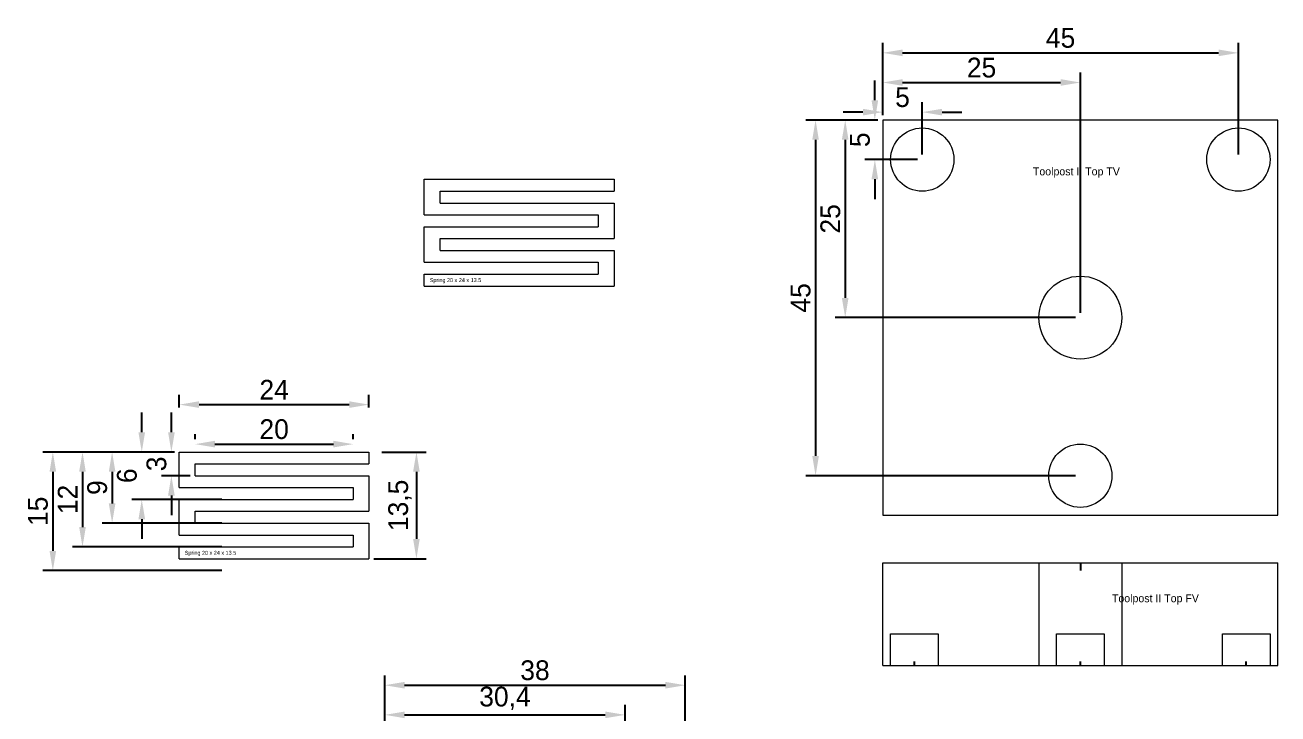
# Model space of a CAD drawing. Header units: millimetres. Extents: x 3 to 256, y 5 to 532.
# Drawn here: x 40.5 to 199, y 444.9 to 532 of the extents above; entities that cross this region are included whole.
import ezdxf

# ---------------------------------------------------------------- set-up
doc = ezdxf.new("R2010")
doc.units = ezdxf.units.MM
for name, color, linetype in [('Dim', 1, 'Continuous'), ('Hulplijn', 3, 'Continuous'), ('Text', 7, 'Continuous')]:
    doc.layers.add(name, color=color, linetype=linetype)
for name, color, linetype, lineweight in [('Inner', 8, 'Continuous', 9), ('Main', 7, 'Continuous', 20), ('Screw', 7, 'Continuous', 20), ('Screw Inner', 8, 'Continuous', 9)]:
    doc.layers.add(name, color=color, linetype=linetype, lineweight=lineweight)
doc.dimstyles.new('ISO-25', dxfattribs={"dimtxt": 2.5, "dimasz": 2.5, "dimexe": 1.25, "dimexo": 0.625, "dimtad": 1, "dimtxsty": 'Standard', "dimcen": 2.5, "dimadec": 0, "dimazin": 0, "dimtfac": 1, "dimtmove": 0, "dimatfit": 3, "dimfxl": 1, "dimarcsym": 0})

# ---------------------------------------------------------------- blocks, each defined once
blk = doc.blocks.new('TOOLPOST II TOP T')
at = {"layer": 'Inner'}
for centre in [(-20, 20), (20, 20), (0, -20)]:
    blk.add_circle(centre, 4, dxfattribs=at)
at = {"layer": 'Main'}
for p, q in [((25, 25), (-25, 25)), ((-25, 25), (-25, -25)), ((25, 25), (-25, 25)), ((25, -25), (25, 25)), ((-25, -25), (25, -25))]:
    blk.add_line(p, q, dxfattribs=at)
blk.add_circle((0, 0), 5.25, dxfattribs=at)
at = {"layer": 'Text', "insert": (-6, 19), "char_height": 1, "attachment_point": 1}
blk.add_mtext('Toolpost II Top TV', dxfattribs=at)
blk = doc.blocks.new('TOOLPOST II TOP FV')
at = {"layer": 'Hulplijn'}
for p, q in [((0, 13), (0, 12)), ((-21, 0), (-21, 0.5)), ((0, 0), (0, 0.5)), ((21, 0), (21, 0.5))]:
    blk.add_line(p, q, dxfattribs=at)
at = {"layer": 'Inner'}
for p, q in [((-5.25, 13), (-5.25, 0)), ((5.25, 13), (5.25, 0)), ((-24, 0), (-24, 4)), ((-24, 4), (-18, 4)), ((-18, 4), (-18, 0)), ((-3, 0), (-3, 4)), ((-3, 4), (3, 4)), ((3, 4), (3, 0)), ((18, 0), (18, 4)), ((18, 4), (24, 4)), ((24, 4), (24, 0))]:
    blk.add_line(p, q, dxfattribs=at)
at = {"layer": 'Screw'}
for p, q in [((-25, 13), (25, 13)), ((-25, 0), (-25, 13)), ((25, 0), (25, 13)), ((-25, 0), (25, 0))]:
    blk.add_line(p, q, dxfattribs=at)
at = {"layer": 'Text', "insert": (4, 9), "char_height": 1, "attachment_point": 1}
blk.add_mtext('Toolpost II Top FV', dxfattribs=at)
blk = doc.blocks.new('*D95')
at = {"color": 0, "linetype": 'ByBlock', "lineweight": -2}
for p, q in [((149, 520.62), (149, 522.25)), ((154, 515.62), (154, 522.25)), ((146.5, 521), (144, 521)), ((156.5, 521), (159, 521))]:
    blk.add_line(p, q, dxfattribs=at)
at = {"color": 0, "linetype": 'ByBlock'}
for points in [[(149, 521), (146.5, 520.58), (146.5, 521.42)], [(154, 521), (156.5, 520.58), (156.5, 521.42)]]:
    blk.add_solid(points, dxfattribs=at)
at = {"layer": 'DEFPOINTS', "color": 0, "linetype": 'ByBlock'}
for p in [(149, 520), (154, 515)]:
    blk.add_point(p, dxfattribs=at)
at = {"color": 0, "linetype": 'ByBlock', "lineweight": -2, "insert": (151.5, 522.88), "char_height": 2.5, "attachment_point": 5}
blk.add_mtext('\\A1;5', dxfattribs=at)
blk = doc.blocks.new('*D96')
at = {"color": 0, "linetype": 'ByBlock', "lineweight": -2}
for p, q in [((149, 520.62), (149, 526)), ((151.5, 524.75), (171.5, 524.75)), ((174, 495.62), (174, 526))]:
    blk.add_line(p, q, dxfattribs=at)
at = {"color": 0, "linetype": 'ByBlock'}
for points in [[(149, 524.75), (151.5, 524.33), (151.5, 525.17)], [(174, 524.75), (171.5, 524.33), (171.5, 525.17)]]:
    blk.add_solid(points, dxfattribs=at)
at = {"layer": 'DEFPOINTS', "color": 0, "linetype": 'ByBlock'}
for p in [(149, 520), (174, 495)]:
    blk.add_point(p, dxfattribs=at)
at = {"color": 0, "linetype": 'ByBlock', "lineweight": -2, "insert": (161.5, 526.62), "char_height": 2.5, "attachment_point": 5}
blk.add_mtext('\\A1;25', dxfattribs=at)
blk = doc.blocks.new('*D97')
at = {"color": 0, "linetype": 'ByBlock', "lineweight": -2}
for p, q in [((149, 520.62), (149, 529.75)), ((194, 515.62), (194, 529.75)), ((151.5, 528.5), (191.5, 528.5))]:
    blk.add_line(p, q, dxfattribs=at)
at = {"color": 0, "linetype": 'ByBlock'}
for points in [[(149, 528.5), (151.5, 528.08), (151.5, 528.92)], [(194, 528.5), (191.5, 528.08), (191.5, 528.92)]]:
    blk.add_solid(points, dxfattribs=at)
at = {"layer": 'DEFPOINTS', "color": 0, "linetype": 'ByBlock'}
for p in [(149, 520), (194, 515)]:
    blk.add_point(p, dxfattribs=at)
at = {"color": 0, "linetype": 'ByBlock', "lineweight": -2, "insert": (171.5, 530.38), "char_height": 2.5, "attachment_point": 5}
blk.add_mtext('\\A1;45', dxfattribs=at)
blk = doc.blocks.new('*D98')
at = {"color": 0, "linetype": 'ByBlock', "lineweight": -2}
for p, q in [((148, 522.5), (148, 525)), ((148.38, 520), (146.75, 520)), ((153.38, 515), (146.75, 515)), ((148, 512.5), (148, 510))]:
    blk.add_line(p, q, dxfattribs=at)
at = {"color": 0, "linetype": 'ByBlock'}
for points in [[(148, 520), (147.58, 522.5), (148.42, 522.5)], [(148, 515), (147.58, 512.5), (148.42, 512.5)]]:
    blk.add_solid(points, dxfattribs=at)
at = {"layer": 'DEFPOINTS', "color": 0, "linetype": 'ByBlock'}
for p in [(149, 520), (154, 515)]:
    blk.add_point(p, dxfattribs=at)
at = {"color": 0, "linetype": 'ByBlock', "lineweight": -2, "insert": (146.12, 517.5), "char_height": 2.5, "attachment_point": 5, "rotation": 90}
blk.add_mtext('\\A1;5', dxfattribs=at)
blk = doc.blocks.new('*D99')
at = {"color": 0, "linetype": 'ByBlock', "lineweight": -2}
for p, q in [((148.38, 520), (143, 520)), ((144.25, 517.5), (144.25, 497.5)), ((173.38, 495), (143, 495))]:
    blk.add_line(p, q, dxfattribs=at)
at = {"color": 0, "linetype": 'ByBlock'}
for points in [[(144.25, 520), (143.83, 517.5), (144.67, 517.5)], [(144.25, 495), (143.83, 497.5), (144.67, 497.5)]]:
    blk.add_solid(points, dxfattribs=at)
at = {"layer": 'DEFPOINTS', "color": 0, "linetype": 'ByBlock'}
for p in [(149, 520), (174, 495)]:
    blk.add_point(p, dxfattribs=at)
at = {"color": 0, "linetype": 'ByBlock', "lineweight": -2, "insert": (142.38, 507.5), "char_height": 2.5, "attachment_point": 5, "rotation": 90}
blk.add_mtext('\\A1;25', dxfattribs=at)
blk = doc.blocks.new('*D100')
at = {"color": 0, "linetype": 'ByBlock', "lineweight": -2}
for p, q in [((148.38, 520), (139.25, 520)), ((140.5, 517.5), (140.5, 477.5)), ((173.38, 475), (139.25, 475))]:
    blk.add_line(p, q, dxfattribs=at)
at = {"color": 0, "linetype": 'ByBlock'}
for points in [[(140.5, 520), (140.08, 517.5), (140.92, 517.5)], [(140.5, 475), (140.08, 477.5), (140.92, 477.5)]]:
    blk.add_solid(points, dxfattribs=at)
at = {"layer": 'DEFPOINTS', "color": 0, "linetype": 'ByBlock'}
for p in [(149, 520), (174, 475)]:
    blk.add_point(p, dxfattribs=at)
at = {"color": 0, "linetype": 'ByBlock', "lineweight": -2, "insert": (138.62, 497.5), "char_height": 2.5, "attachment_point": 5, "rotation": 90}
blk.add_mtext('\\A1;45', dxfattribs=at)
blk = doc.blocks.new('*D107')
at = {"color": 0, "linetype": 'ByBlock', "lineweight": -2}
for p, q in [((86, 439.62), (86, 446)), ((116.4, 421.12), (116.4, 446)), ((88.5, 444.75), (113.9, 444.75))]:
    blk.add_line(p, q, dxfattribs=at)
at = {"color": 0, "linetype": 'ByBlock'}
for points in [[(86, 444.75), (88.5, 444.33), (88.5, 445.17)], [(116.4, 444.75), (113.9, 444.33), (113.9, 445.17)]]:
    blk.add_solid(points, dxfattribs=at)
at = {"layer": 'DEFPOINTS', "color": 0, "linetype": 'ByBlock'}
for p in [(86, 439), (116.4, 420.5)]:
    blk.add_point(p, dxfattribs=at)
at = {"color": 0, "linetype": 'ByBlock', "lineweight": -2, "insert": (101.2, 446.83), "char_height": 2.5, "attachment_point": 5}
blk.add_mtext('\\A1;30,4', dxfattribs=at)
blk = doc.blocks.new('*D108')
at = {"color": 0, "linetype": 'ByBlock', "lineweight": -2}
for p, q in [((86, 439.62), (86, 449.75)), ((124, 432.62), (124, 449.75)), ((88.5, 448.5), (121.5, 448.5))]:
    blk.add_line(p, q, dxfattribs=at)
at = {"color": 0, "linetype": 'ByBlock'}
for points in [[(86, 448.5), (88.5, 448.08), (88.5, 448.92)], [(124, 448.5), (121.5, 448.08), (121.5, 448.92)]]:
    blk.add_solid(points, dxfattribs=at)
at = {"layer": 'DEFPOINTS', "color": 0, "linetype": 'ByBlock'}
for p in [(86, 439), (124, 432)]:
    blk.add_point(p, dxfattribs=at)
at = {"color": 0, "linetype": 'ByBlock', "lineweight": -2, "insert": (105, 450.38), "char_height": 2.5, "attachment_point": 5}
blk.add_mtext('\\A1;38', dxfattribs=at)
blk = doc.blocks.new('SPRING FV')
at = {"layer": 'Main'}
for p, q in [((-12, 13.5), (12, 13.5)), ((-12, 9), (-12, 13.5)), ((12, 13.5), (12, 12)), ((-10, 12), (12, 12)), ((-10, 10.5), (-10, 12)), ((-10, 10.5), (12, 10.5)), ((12, 10.5), (12, 6)), ((-12, 9), (10, 9)), ((10, 9), (10, 7.5)), ((-12, 7.5), (10, 7.5)), ((-12, 4.5), (-12, 7.5)), ((-10, 6), (12, 6)), ((-10, 4.5), (-10, 6)), ((-12, 3), (-12, 4.5)), ((-10, 4.5), (12, 4.5)), ((12, 4.5), (12, 0)), ((-12, 3), (10, 3)), ((10, 3), (10, 1.5)), ((-12, 0), (-12, 1.5)), ((-12, 1.5), (10, 1.5)), ((-12, 0), (12, 0))]:
    blk.add_line(p, q, dxfattribs=at)
at = {"layer": 'Text', "insert": (-11.32, 1), "char_height": 0.5, "attachment_point": 1}
blk.add_mtext('Spring 20 x 24 x 13.5', dxfattribs=at)
blk = doc.blocks.new('*D115')
at = {"color": 0, "linetype": 'ByBlock', "lineweight": -2}
for p, q in [((59, 480.5), (59, 483)), ((59.38, 478), (57.75, 478)), ((61.38, 475), (57.75, 475)), ((59, 472.5), (59, 470))]:
    blk.add_line(p, q, dxfattribs=at)
at = {"color": 0, "linetype": 'ByBlock'}
for points in [[(59, 478), (58.58, 480.5), (59.42, 480.5)], [(59, 475), (58.58, 472.5), (59.42, 472.5)]]:
    blk.add_solid(points, dxfattribs=at)
at = {"layer": 'DEFPOINTS', "color": 0, "linetype": 'ByBlock'}
for p in [(60, 478), (62, 475)]:
    blk.add_point(p, dxfattribs=at)
at = {"color": 0, "linetype": 'ByBlock', "lineweight": -2, "insert": (57.12, 476.5), "char_height": 2.5, "attachment_point": 5, "rotation": 90}
blk.add_mtext('\\A1;3', dxfattribs=at)
blk = doc.blocks.new('*D116')
at = {"color": 0, "linetype": 'ByBlock', "lineweight": -2}
for p, q in [((55.25, 480.5), (55.25, 483)), ((59.38, 478), (54, 478)), ((65.38, 472), (54, 472)), ((55.25, 469.5), (55.25, 467))]:
    blk.add_line(p, q, dxfattribs=at)
at = {"color": 0, "linetype": 'ByBlock'}
for points in [[(55.25, 478), (54.83, 480.5), (55.67, 480.5)], [(55.25, 472), (54.83, 469.5), (55.67, 469.5)]]:
    blk.add_solid(points, dxfattribs=at)
at = {"layer": 'DEFPOINTS', "color": 0, "linetype": 'ByBlock'}
for p in [(60, 478), (66, 472)]:
    blk.add_point(p, dxfattribs=at)
at = {"color": 0, "linetype": 'ByBlock', "lineweight": -2, "insert": (53.38, 475), "char_height": 2.5, "attachment_point": 5, "rotation": 90}
blk.add_mtext('\\A1;6', dxfattribs=at)
blk = doc.blocks.new('*D117')
at = {"color": 0, "linetype": 'ByBlock', "lineweight": -2}
for p, q in [((59.38, 478), (50.25, 478)), ((51.5, 475.5), (51.5, 471.5)), ((65.38, 469), (50.25, 469))]:
    blk.add_line(p, q, dxfattribs=at)
at = {"color": 0, "linetype": 'ByBlock'}
for points in [[(51.5, 478), (51.08, 475.5), (51.92, 475.5)], [(51.5, 469), (51.08, 471.5), (51.92, 471.5)]]:
    blk.add_solid(points, dxfattribs=at)
at = {"layer": 'DEFPOINTS', "color": 0, "linetype": 'ByBlock'}
for p in [(60, 478), (66, 469)]:
    blk.add_point(p, dxfattribs=at)
at = {"color": 0, "linetype": 'ByBlock', "lineweight": -2, "insert": (49.62, 473.5), "char_height": 2.5, "attachment_point": 5, "rotation": 90}
blk.add_mtext('\\A1;9', dxfattribs=at)
blk = doc.blocks.new('*D118')
at = {"color": 0, "linetype": 'ByBlock', "lineweight": -2}
for p, q in [((59.38, 478), (46.5, 478)), ((47.75, 475.5), (47.75, 468.5)), ((65.38, 466), (46.5, 466))]:
    blk.add_line(p, q, dxfattribs=at)
at = {"color": 0, "linetype": 'ByBlock'}
for points in [[(47.75, 478), (47.33, 475.5), (48.17, 475.5)], [(47.75, 466), (47.33, 468.5), (48.17, 468.5)]]:
    blk.add_solid(points, dxfattribs=at)
at = {"layer": 'DEFPOINTS', "color": 0, "linetype": 'ByBlock'}
for p in [(60, 478), (66, 466)]:
    blk.add_point(p, dxfattribs=at)
at = {"color": 0, "linetype": 'ByBlock', "lineweight": -2, "insert": (45.88, 472), "char_height": 2.5, "attachment_point": 5, "rotation": 90}
blk.add_mtext('\\A1;12', dxfattribs=at)
blk = doc.blocks.new('*D119')
at = {"color": 0, "linetype": 'ByBlock', "lineweight": -2}
for p, q in [((59.38, 478), (42.75, 478)), ((44, 475.5), (44, 465.5)), ((65.38, 463), (42.75, 463))]:
    blk.add_line(p, q, dxfattribs=at)
at = {"color": 0, "linetype": 'ByBlock'}
for points in [[(44, 478), (43.58, 475.5), (44.42, 475.5)], [(44, 463), (43.58, 465.5), (44.42, 465.5)]]:
    blk.add_solid(points, dxfattribs=at)
at = {"layer": 'DEFPOINTS', "color": 0, "linetype": 'ByBlock'}
for p in [(60, 478), (66, 463)]:
    blk.add_point(p, dxfattribs=at)
at = {"color": 0, "linetype": 'ByBlock', "lineweight": -2, "insert": (42.12, 470.5), "char_height": 2.5, "attachment_point": 5, "rotation": 90}
blk.add_mtext('\\A1;15', dxfattribs=at)
blk = doc.blocks.new('*D120')
at = {"color": 0, "linetype": 'ByBlock', "lineweight": -2}
for p, q in [((62, 479.62), (62, 480.25)), ((64.5, 479), (79.5, 479)), ((82, 479.62), (82, 480.25))]:
    blk.add_line(p, q, dxfattribs=at)
at = {"color": 0, "linetype": 'ByBlock'}
for points in [[(62, 479), (64.5, 478.58), (64.5, 479.42)], [(82, 479), (79.5, 478.58), (79.5, 479.42)]]:
    blk.add_solid(points, dxfattribs=at)
at = {"layer": 'DEFPOINTS', "color": 0, "linetype": 'ByBlock'}
for p in [(62, 479), (82, 479)]:
    blk.add_point(p, dxfattribs=at)
at = {"color": 0, "linetype": 'ByBlock', "lineweight": -2, "insert": (72, 480.88), "char_height": 2.5, "attachment_point": 5}
blk.add_mtext('\\A1;20', dxfattribs=at)
blk = doc.blocks.new('*D121')
at = {"color": 0, "linetype": 'ByBlock', "lineweight": -2}
for p, q in [((60, 483.62), (60, 485.25)), ((84, 483.62), (84, 485.25)), ((62.5, 484), (81.5, 484))]:
    blk.add_line(p, q, dxfattribs=at)
at = {"color": 0, "linetype": 'ByBlock'}
for points in [[(60, 484), (62.5, 483.58), (62.5, 484.42)], [(84, 484), (81.5, 483.58), (81.5, 484.42)]]:
    blk.add_solid(points, dxfattribs=at)
at = {"layer": 'DEFPOINTS', "color": 0, "linetype": 'ByBlock'}
for p in [(60, 483), (84, 483)]:
    blk.add_point(p, dxfattribs=at)
at = {"color": 0, "linetype": 'ByBlock', "lineweight": -2, "insert": (72, 485.88), "char_height": 2.5, "attachment_point": 5}
blk.add_mtext('\\A1;24', dxfattribs=at)
blk = doc.blocks.new('*D122')
at = {"color": 0, "linetype": 'ByBlock', "lineweight": -2}
for p, q in [((85.62, 478), (91.25, 478)), ((90, 475.5), (90, 467)), ((84.62, 464.5), (91.25, 464.5))]:
    blk.add_line(p, q, dxfattribs=at)
at = {"color": 0, "linetype": 'ByBlock'}
for points in [[(90, 478), (89.58, 475.5), (90.42, 475.5)], [(90, 464.5), (89.58, 467), (90.42, 467)]]:
    blk.add_solid(points, dxfattribs=at)
at = {"layer": 'DEFPOINTS', "color": 0, "linetype": 'ByBlock'}
for p in [(85, 478), (84, 464.5)]:
    blk.add_point(p, dxfattribs=at)
at = {"color": 0, "linetype": 'ByBlock', "lineweight": -2, "insert": (87.92, 471.25), "char_height": 2.5, "attachment_point": 5, "rotation": 90}
blk.add_mtext('\\A1;13,5', dxfattribs=at)

msp = doc.modelspace()

# ---------------------------------------------------------------- block references
at = {"layer": 'Dim'}
msp.add_blockref('SPRING FV', (72, 464.5), dxfattribs=at)
at = {"layer": 'Main'}
msp.add_blockref('SPRING FV', (103, 499), dxfattribs=at)
at = {"layer": 'Screw'}
msp.add_blockref('TOOLPOST II TOP T', (174, 495), dxfattribs=at)
at = {"layer": 'Screw Inner'}
msp.add_blockref('TOOLPOST II TOP FV', (174, 451), dxfattribs=at)

# ---------------------------------------------------------------- dimensions: what is measured, and where the dimension line sits
at = {"layer": 'Dim'}
for base, p1, p2, picture, middle in [((194, 528.5), (149, 520), (194, 515), '*D97', (171.5, 530.375)), ((174, 524.75), (149, 520), (174, 495), '*D96', (161.5, 526.625)), ((154, 521), (149, 520), (154, 515), '*D95', (151.5, 522.875)), ((84, 484), (60, 483), (84, 483), '*D121', (72, 485.875)), ((82, 479), (62, 479), (82, 479), '*D120', (72, 480.875)), ((124, 448.5), (86, 439), (124, 432), '*D108', (105, 450.375)), ((116.4, 444.75), (86, 439), (116.4, 420.5), '*D107', (101.2, 446.833))]:
    dim = msp.add_linear_dim(base=base, p1=p1, p2=p2, dimstyle='ISO-25', dxfattribs=at)
    dim.commit()
    dim.dimension.update_dxf_attribs({"geometry": picture, "text_midpoint": middle})
for base, p1, p2, picture, middle in [((148, 515), (149, 520), (154, 515), '*D98', (146.125, 517.5)), ((140.5, 475), (149, 520), (174, 475), '*D100', (138.625, 497.5)), ((144.25, 495), (149, 520), (174, 495), '*D99', (142.375, 507.5)), ((55.25, 472), (60, 478), (66, 472), '*D116', (53.375, 475)), ((59, 475), (60, 478), (62, 475), '*D115', (57.125, 476.5)), ((44, 463), (60, 478), (66, 463), '*D119', (42.125, 470.5)), ((47.75, 466), (60, 478), (66, 466), '*D118', (45.875, 472)), ((51.5, 469), (60, 478), (66, 469), '*D117', (49.625, 473.5)), ((90, 464.5), (85, 478), (84, 464.5), '*D122', (87.917, 471.25))]:
    dim = msp.add_linear_dim(base=base, p1=p1, p2=p2, angle=90, dimstyle='ISO-25', dxfattribs=at)
    dim.commit()
    dim.dimension.update_dxf_attribs({"geometry": picture, "text_midpoint": middle})

doc.saveas('drawing.dxf')
